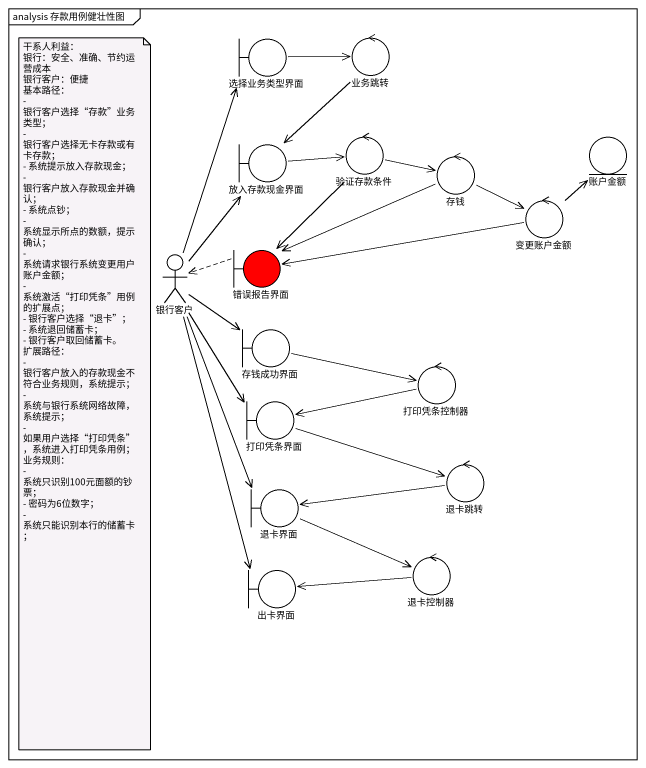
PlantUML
@startuml
mainframe analysis 存款用例健壮性图
boundary 选择业务类型界面
control 业务跳转
boundary 放入存款现金界面
control 验证存款条件
entity 账户金额
control 存钱
control 变更账户金额
actor 银行客户
boundary 错误报告界面 #FF0000
boundary 存钱成功界面
control 打印凭条控制器
boundary 打印凭条界面
boundary 退卡界面
control 退卡跳转
boundary 出卡界面
control 退卡控制器
选择业务类型界面 -right-> 业务跳转
业务跳转 --> 放入存款现金界面
放入存款现金界面 -right-> 验证存款条件
验证存款条件 -right-> 存钱
验证存款条件 --> 错误报告界面
存钱 -right-> 变更账户金额
存钱 -left-> 错误报告界面
变更账户金额 -up-> 账户金额
变更账户金额 -left-> 错误报告界面
银行客户 -up-> 选择业务类型界面
银行客户 -up-> 放入存款现金界面
银行客户 --> 存钱成功界面
银行客户 --> 打印凭条界面
银行客户 --> 退卡界面
银行客户 --> 出卡界面
错误报告界面 .left.> 银行客户
存钱成功界面 -right-> 打印凭条控制器
打印凭条控制器 -left-> 打印凭条界面
打印凭条界面 -right-> 退卡跳转
退卡界面 -right-> 退卡控制器
退卡跳转 -left-> 退卡界面
退卡控制器 -left-> 出卡界面
note as N1
  干系人利益：
  银行：安全、准确、节约运营成本
  银行客户：便捷
  基本路径：
  - 银行客户选择“存款”业务类型；
  - 银行客户选择无卡存款或有卡存款；
  - 系统提示放入存款现金；
  - 银行客户放入存款现金并确认；
  - 系统点钞；
  - 系统显示所点的数额，提示确认；
  - 系统请求银行系统变更用户账户金额；
  - 系统激活“打印凭条”用例的扩展点；
  - 银行客户选择“退卡”；
  - 系统退回储蓄卡；
  - 银行客户取回储蓄卡。
  扩展路径：
  - 银行客户放入的存款现金不符合业务规则，系统提示；
  - 系统与银行系统网络故障，系统提示；
  - 如果用户选择“打印凭条”，系统进入打印凭条用例；
  业务规则：
  - 系统只识别100元面额的钞票；
  - 密码为6位数字；
  - 系统只能识别本行的储蓄卡；
end note
@enduml
